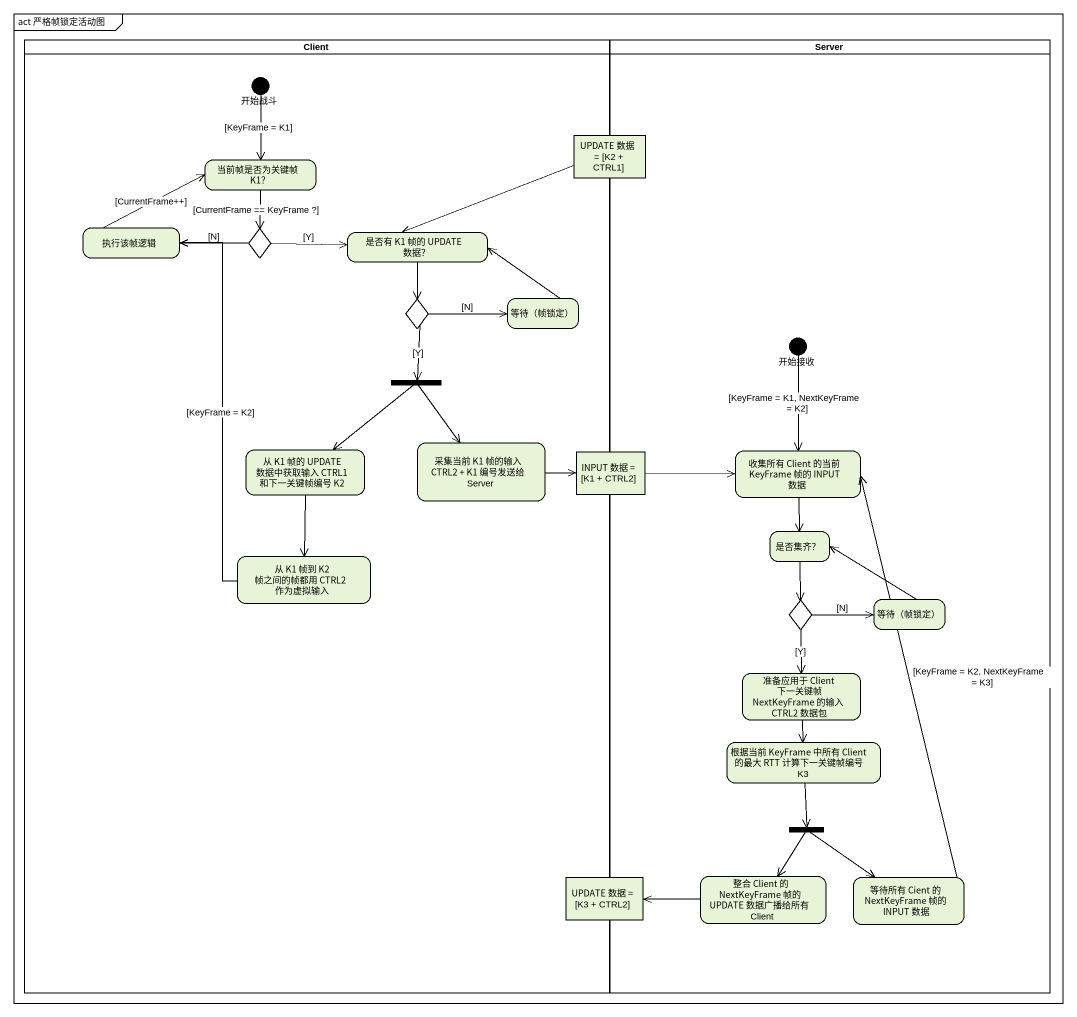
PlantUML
@startuml
mainframe act 严格帧锁定活动图
hide empty description
state Client <<partition>> {
  state 开始战斗 <<start>>
  state "当前帧是否为关键帧 K1？" as 当前帧是否为关键帧_K1
  state 执行该帧逻辑
  state choice1 <<choice>>
  state "是否有 K1 帧的 UPDATE 数据？" as 是否有_K1_帧的_UPDATE_数据
  state choice2 <<choice>>
  state "等待（帧锁定）" as 等待_帧锁定
  state fork1 <<fork>>
  state "从 K1 帧的 UPDATE 数据中获取输入 CTRL1 和下一关键帧编号 K2" as 从_K1_帧的_UPDATE_数据中获取输入
  state "采集当前 K1 帧的输入 CTRL2 + K1 编号发送给 Server" as 采集当前_K1_帧的输入_CTRL2_K1_编号发送给
  state "从 K1 帧到 K2 帧之间的帧都用 CTRL2 作为虚拟输入" as 从_K1_帧到_K2_帧之间的帧都用_CTRL2
}
state Server <<partition>> {
  state 开始接收 <<start>>
  state "收集所有 Client 的当前 KeyFrame 帧的 INPUT 数据" as 收集所有_Client_的当前_KeyFrame_帧的
  state "是否集齐？" as 是否集齐
  state choice3 <<choice>>
  state "等待（帧锁定）" as 等待_帧锁定_2
  state "准备应用于 Client 下一关键帧 NextKeyFrame 的输入 CTRL2 数据包" as 准备应用于_Client_下一关键帧
  state "根据当前 KeyFrame 中所有 Client 的最大 RTT 计算下一关键帧编号 K3" as 根据当前_KeyFrame_中所有_Client
  state fork2 <<fork>>
  state "整合 Client 的 NextKeyFrame 帧的 UPDATE 数据广播给所有 Client" as 整合_Client_的_NextKeyFrame_帧的
  state "等待所有 Cient 的 NextKeyFrame 帧的 INPUT 数据" as 等待所有_Cient_的_NextKeyFrame
}
state "UPDATE 数据 = [K2 + CTRL1]" as UPDATE_数据_K2_CTRL1 <<object>>
state "INPUT 数据 = [K1 + CTRL2]" as INPUT_数据_K1_CTRL2 <<object>>
state "UPDATE 数据 = [K3 + CTRL2]" as UPDATE_数据_K3_CTRL2 <<object>>
开始战斗 --> 当前帧是否为关键帧_K1 : [KeyFrame = K1]
当前帧是否为关键帧_K1 --> choice1 : [CurrentFrame == KeyFrame ?]
UPDATE_数据_K2_CTRL1 -left-> 是否有_K1_帧的_UPDATE_数据
执行该帧逻辑 -right-> 当前帧是否为关键帧_K1 : [CurrentFrame++]
choice1 -left-> 执行该帧逻辑 : [N]
choice1 -right-> 是否有_K1_帧的_UPDATE_数据 : [Y]
是否有_K1_帧的_UPDATE_数据 --> choice2
choice2 -right-> 等待_帧锁定 : [N]
choice2 --> fork1 : [Y]
等待_帧锁定 -left-> 是否有_K1_帧的_UPDATE_数据
开始接收 --> 收集所有_Client_的当前_KeyFrame_帧的 : [KeyFrame = K1, NextKeyFrame = K2]
fork1 --> 从_K1_帧的_UPDATE_数据中获取输入
fork1 --> 采集当前_K1_帧的输入_CTRL2_K1_编号发送给
从_K1_帧的_UPDATE_数据中获取输入 --> 从_K1_帧到_K2_帧之间的帧都用_CTRL2
采集当前_K1_帧的输入_CTRL2_K1_编号发送给 -right-> INPUT_数据_K1_CTRL2
INPUT_数据_K1_CTRL2 -right-> 收集所有_Client_的当前_KeyFrame_帧的
收集所有_Client_的当前_KeyFrame_帧的 --> 是否集齐
是否集齐 --> choice3
从_K1_帧到_K2_帧之间的帧都用_CTRL2 -up-> 执行该帧逻辑 : [KeyFrame = K2]
choice3 -right-> 等待_帧锁定_2 : [N]
choice3 --> 准备应用于_Client_下一关键帧 : [Y]
等待_帧锁定_2 -up-> 是否集齐
准备应用于_Client_下一关键帧 --> 根据当前_KeyFrame_中所有_Client
根据当前_KeyFrame_中所有_Client --> fork2
fork2 --> 整合_Client_的_NextKeyFrame_帧的
fork2 --> 等待所有_Cient_的_NextKeyFrame
整合_Client_的_NextKeyFrame_帧的 -left-> UPDATE_数据_K3_CTRL2
等待所有_Cient_的_NextKeyFrame -up-> 收集所有_Client_的当前_KeyFrame_帧的 : [KeyFrame = K2, NextKeyFrame = K3]
@enduml
